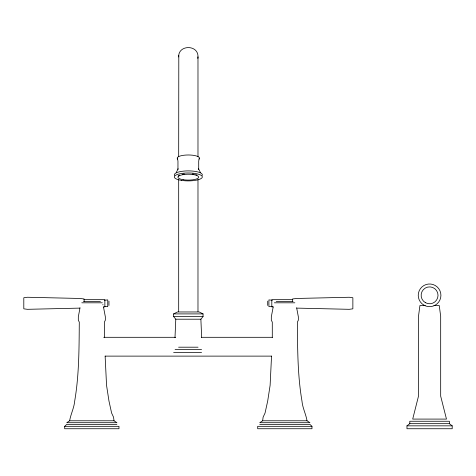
<?xml version="1.0" encoding="UTF-8"?>
<svg xmlns="http://www.w3.org/2000/svg" width="476" height="476" viewBox="0 0 476 476"><rect width="100%" height="100%" fill="white"/><g stroke="black" fill="none" stroke-linecap="round" stroke-linejoin="round"><path stroke-width="0.71" d="M174.995 337.621L175.787 319.212L173.615 316.558L173.615 313.904L177.477 311.97L199.188 311.97L203.05 313.904L203.05 316.558L200.878 319.212L201.669 337.621M271.54 356.048L270.118 385.31L267.702 400.994L265.049 413.055L263.121 417.154L262.639 420.778L259.741 422.706L309.924 422.706L307.026 420.778L262.639 420.778M178.684 56.953C178.083 44.47 198.581 44.47 197.98 56.953M178.803 55.4L178.684 156.658M197.861 58.459L197.98 56.912L197.98 156.658M69.639 420.778L114.026 420.778L116.923 422.706L66.741 422.706L69.639 420.778C70.751 414.078 74.107 407.944 74.702 400.994C79.135 374.987 79.07 348.426 79.29 322.103L78.32 320.175L78.32 316.796L80.045 307.704M273.182 307.002L271.32 316.796L271.32 320.175L272.29 322.103L272.29 337.71M199.432 158.121L198.706 160.894L198.706 169.295L198.581 168.837L200.485 172.687M176.18 172.687L178.089 168.837L177.959 169.295L177.959 160.894L177.233 158.121M64.694 426.323L118.97 426.323L118.97 428.739L64.694 428.739L64.694 426.323L66.741 424.396L116.923 424.396M406.968 425.841L409.8 423.67L449.368 423.67L452.2 425.841L452.2 428.739L406.968 428.739L406.968 425.841L452.2 425.841M104.309 300.255L107.754 299.91L107.754 306.663L104.309 306.318M272.355 306.318L268.91 306.663L268.91 299.91L272.355 300.255M79.772 308.115L27.418 309.317L23.8 308.835L23.8 297.738L27.418 297.256L79.772 298.464L84.115 298.946L84.115 301.623M83.871 299.666L104.863 299.666L104.863 306.907L103.411 306.907M292.794 299.666L271.808 299.666L271.808 306.907L273.254 306.907M83.586 301.356L100.454 301.356M276.211 301.356L293.079 301.356M81.801 302.807L102.316 302.807M274.349 302.807L294.864 302.807M425.199 305.461L419.933 305.461L418.487 316.314L418.487 396.169L412.698 419.088L446.47 419.088L440.681 396.169L440.681 316.314L439.235 305.461L433.963 305.461M173.615 313.904L203.05 313.904M173.615 316.558L203.05 316.558M175.787 319.212L200.878 319.212M103.709 337.305L175.715 337.305M201.693 337.305L272.212 337.305M178.607 347.194L198.058 347.194M175.091 349.61L201.574 349.61M173.621 352.502L201.574 352.502M105.196 356.119L271.469 356.119M259.741 424.396L309.924 424.396L311.97 426.323L311.97 428.739L257.695 428.739L257.695 426.323L311.97 426.323M296.893 308.115L349.247 309.317L352.865 308.835L352.865 297.738L349.247 297.256L296.893 298.464L292.556 298.946L292.556 301.623M296.619 307.704L298.345 316.796L298.345 320.175L297.375 322.103C297.595 348.426 297.53 374.987 301.962 400.994C302.558 407.944 305.913 414.078 307.026 420.778M103.482 307.002L105.345 316.796L105.345 320.175L104.375 322.103L104.375 337.71M114.026 420.778L113.544 417.154L111.616 413.055L108.962 400.994L106.547 385.31L105.125 356.048M449.368 423.67L449.368 421.26L409.8 421.26L409.8 423.67M267.702 301.118L267.702 305.461M197.98 179.476L197.98 311.715M178.684 179.476L178.684 311.715M108.962 301.118L108.962 305.461M102.929 304.396L102.929 304.896M177.78 159.091A11.097 3.142 0 0 1 188.335 154.98A11.097 3.142 0 0 1 198.885 159.091M174.513 175.471A13.994 3.957 0 0 1 188.335 170.89A13.994 3.957 0 0 1 202.151 175.471M178.161 176.126A10.371 2.933 0 0 1 179.708 175.073M182.57 174.264A10.371 2.933 0 0 1 184.361 173.99M192.304 173.99A10.371 2.933 0 0 1 194.095 174.264M195.666 174.627A10.371 2.933 0 0 1 196.957 175.073M181.338 180.362A13.994 3.957 0 0 0 202.324 176.935A13.994 3.957 0 0 0 181.338 173.502A13.994 3.957 0 0 0 181.338 180.362M425.36 302.641A8.443 8.443 0 0 0 438.027 295.328A8.443 8.443 0 0 0 425.36 288.016A8.443 8.443 0 0 0 425.36 302.641M423.914 305.146A11.341 11.341 0 0 0 440.919 295.328A11.341 11.341 0 0 0 423.914 285.505A11.341 11.341 0 0 0 423.914 305.146M183.141 179.708A10.371 2.933 0 0 0 198.706 177.161A10.371 2.933 0 0 0 183.147 174.621A10.371 2.933 0 0 0 183.141 179.708"/></g></svg>
